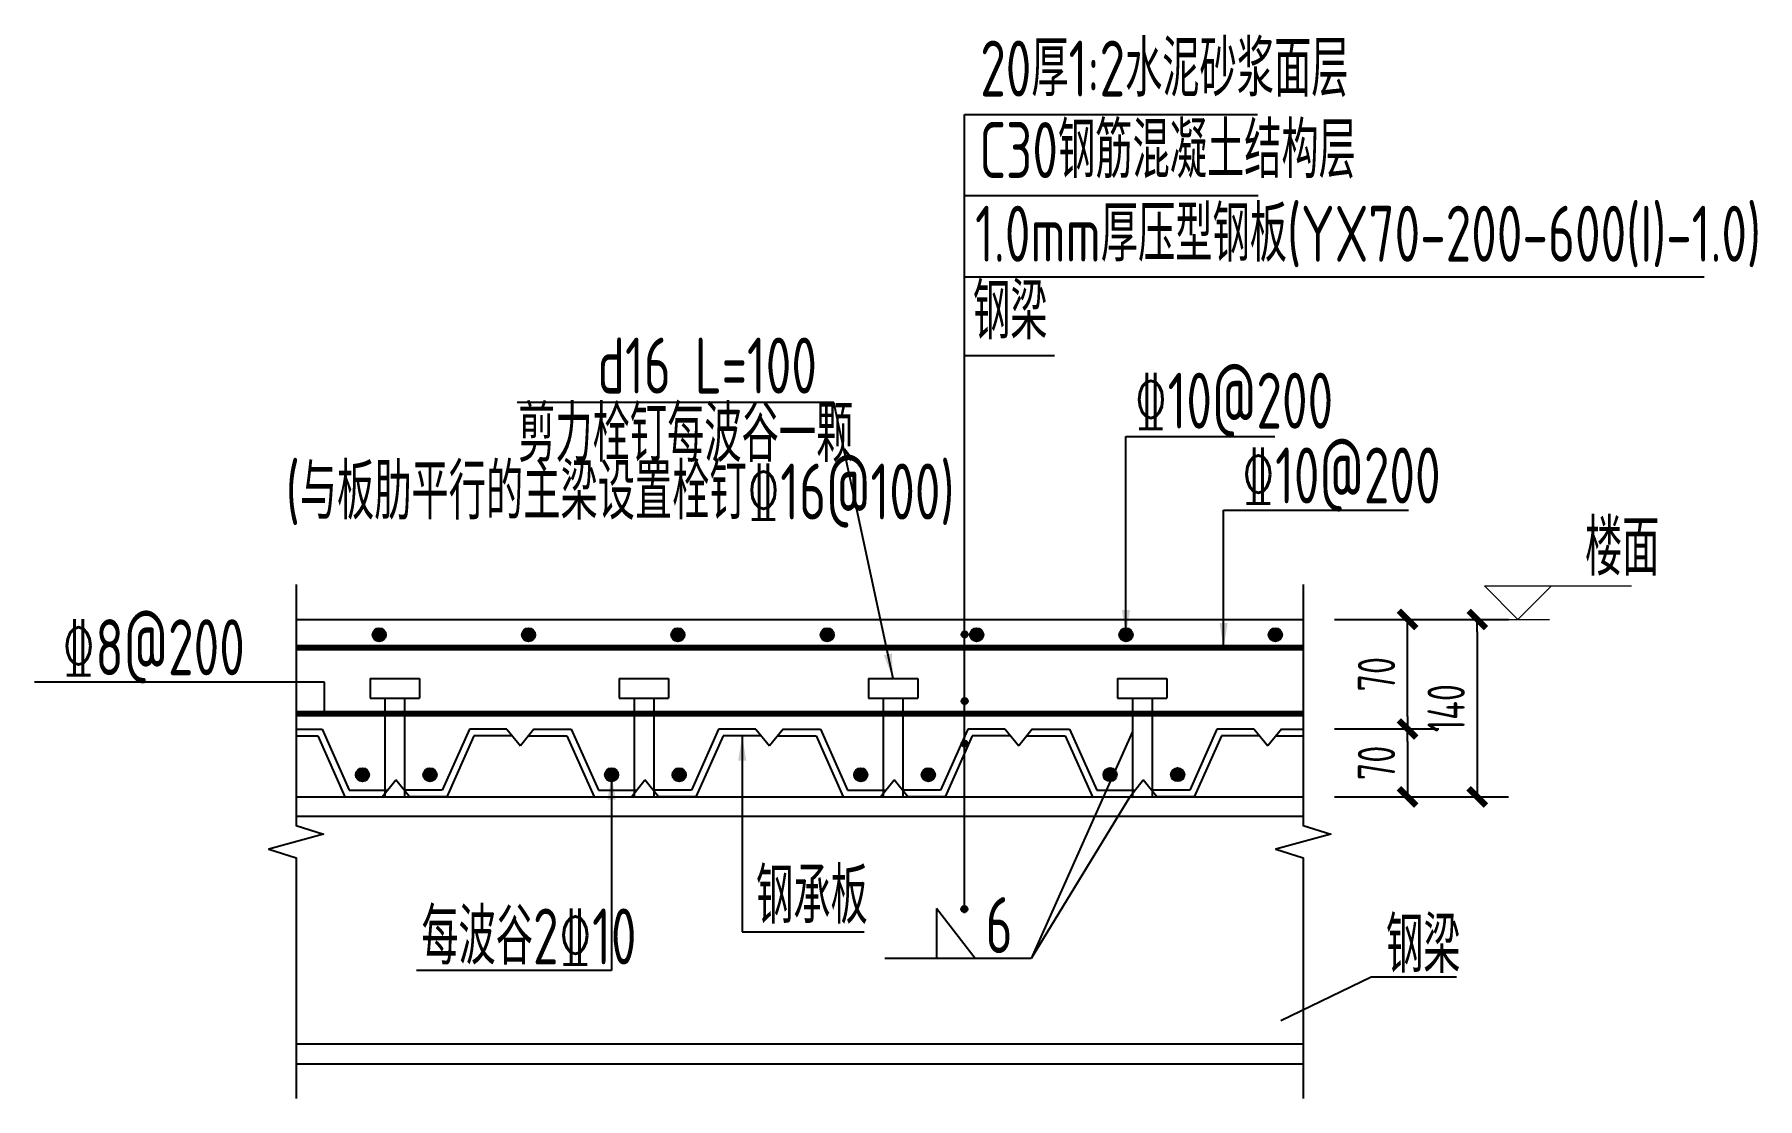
# Model space of a CAD drawing. Extents: x -138012 to 2129925, y -311560 to 0.
# Drawn here: x 995887 to 1009731, y -197801 to -189249 of the extents above; entities that cross this region are included whole.
import ezdxf

# ---------------------------------------------------------------- set-up
doc = ezdxf.new("R2010")
doc.units = 0
doc.header["$LTSCALE"] = 1000
doc.header["$MEASUREMENT"] = 0
doc.layers.get('0').update_dxf_attribs({"linetype": 'CONTINUOUS'})
doc.layers.get('Defpoints').update_dxf_attribs({"linetype": 'CONTINUOUS'})
for name, color, linetype in [('DIM', 3, 'CONTINUOUS'), ('S', 2, 'CONTINUOUS'), ('TEXT', 7, 'CONTINUOUS'), ('THIN', 7, 'CONTINUOUS'), ('钢筋', 1, 'CONTINUOUS')]:
    doc.layers.add(name, color=color, linetype=linetype)
doc.styles.add('TSSD_Dimension', font='tssdeng.shx', dxfattribs={"width": 0.7, "bigfont": 'hztxt.shx'})
doc.styles.add('TSSD_REIN', font='tssdeng.shx', dxfattribs={"width": 0.7, "bigfont": 'tssdchn.shx'})
doc.dimstyles.new('TSSD_100_1', dxfattribs={"dimscale": 100, "dimtxt": 3.5, "dimasz": 1, "dimexe": 1, "dimexo": 2.5, "dimgap": 1, "dimtad": 1, "dimdec": 0, "dimlfac": 100, "dimzin": 0, "dimdsep": 46, "dimtxsty": 'TSSD_Dimension', "dimblk": 'ARCHTICK', "dimcen": 0, "dimdle": 1, "dimclrt": 7, "dimadec": 0, "dimazin": 0, "dimtfac": 1, "dimtdec": 0, "dimtix": 1, "dimtmove": 2, "dimatfit": 3, "dimfxl": 0, "dimtolj": 1, "dimtzin": 0, "dimarcsym": 0})
doc.dimstyles.new('TSSD_100_100', dxfattribs={"dimtxt": 300, "dimasz": 100, "dimexe": 250, "dimexo": 250, "dimgap": 100, "dimtad": 1, "dimdec": 0, "dimzin": 0, "dimdsep": 46, "dimtxsty": 'TSSD_Dimension', "dimblk": '_TSDBK', "dimcen": 0, "dimclrt": 7, "dimadec": 0, "dimazin": 0, "dimtfac": 1, "dimtdec": 0, "dimtix": 1, "dimtmove": 2, "dimatfit": 3, "dimldrblk": '_TSDBK', "dimfxl": 0, "dimtolj": 1, "dimtzin": 0, "dimarcsym": 0})

# ---------------------------------------------------------------- blocks, each defined once
blk = doc.blocks.new('_TSDBK')
blk.add_line((-1, 0), (0, 0))
at = {"const_width": 0.5}
blk.add_lwpolyline([(-0.7, -0.7), (0.7, 0.7)], dxfattribs=at)
blk = doc.blocks.new('*D18')
at = {"layer": 'Defpoints', "color": 0}
for p in [(1006081, -193951), (1006919, -193951), (1006081, -194831)]:
    blk.add_point(p, dxfattribs=at)
at = {"layer": 'DIM', "color": 0, "lineweight": -2}
for p, q in [((1006331, -193951), (1007169, -193951)), ((1006919, -194731), (1006919, -194051)), ((1006331, -194831), (1007169, -194831))]:
    blk.add_line(p, q, dxfattribs=at)
at = {"layer": 'DIM', "color": 0, "lineweight": -2, "xscale": 100, "yscale": 100, "zscale": 100}
for p, rotation in [((1006919, -193951), 90), ((1006919, -194831), 270)]:
    blk.add_blockref('_TSDBK', p, dxfattribs=dict(at, rotation=rotation))
at = {"layer": 'DIM', "color": 7, "insert": (1006669, -194391), "char_height": 300, "attachment_point": 5, "rotation": 90, "style": 'TSSD_Dimension'}
blk.add_mtext('\\A1;70', dxfattribs=at)
blk = doc.blocks.new('*D19')
at = {"layer": 'Defpoints', "color": 0}
for p in [(1006081, -194831), (1006081, -195377), (1006919, -195377)]:
    blk.add_point(p, dxfattribs=at)
at = {"layer": 'DIM', "color": 0, "lineweight": -2}
for p, q in [((1006331, -194831), (1007169, -194831)), ((1006919, -194931), (1006919, -195277)), ((1006331, -195377), (1007169, -195377))]:
    blk.add_line(p, q, dxfattribs=at)
at = {"layer": 'DIM', "color": 0, "lineweight": -2, "xscale": 100, "yscale": 100, "zscale": 100}
for p, rotation in [((1006919, -194831), 90), ((1006919, -195377), 270)]:
    blk.add_blockref('_TSDBK', p, dxfattribs=dict(at, rotation=rotation))
at = {"layer": 'DIM', "color": 7, "insert": (1006669, -195104), "char_height": 300, "attachment_point": 5, "rotation": 90, "style": 'TSSD_Dimension'}
blk.add_mtext('\\A1;70', dxfattribs=at)
blk = doc.blocks.new('*D20')
at = {"layer": 'Defpoints', "color": 0}
for p in [(1006081, -193951), (1006081, -195377), (1007479, -195377)]:
    blk.add_point(p, dxfattribs=at)
at = {"layer": 'DIM', "color": 0, "lineweight": -2}
for p, q in [((1006331, -193951), (1007729, -193951)), ((1007479, -194051), (1007479, -195277)), ((1006331, -195377), (1007729, -195377))]:
    blk.add_line(p, q, dxfattribs=at)
at = {"layer": 'DIM', "color": 0, "lineweight": -2, "xscale": 100, "yscale": 100, "zscale": 100}
for p, rotation in [((1007479, -193951), 90), ((1007479, -195377), 270)]:
    blk.add_blockref('_TSDBK', p, dxfattribs=dict(at, rotation=rotation))
at = {"layer": 'DIM', "color": 7, "insert": (1007229, -194664), "char_height": 300, "attachment_point": 5, "rotation": 90, "style": 'TSSD_Dimension'}
blk.add_mtext('\\A1;140', dxfattribs=at)
blk = doc.blocks.new('*X17')
at = {"color": 0, "linetype": 'Continuous'}
for p, q in [((14349, 3740), (14376, 3740)), ((14350, 3698), (14350, 3741)), ((14355, 3695), (14355, 3743)), ((14360, 3694), (14360, 3744)), ((14365, 3694), (14365, 3744)), ((14370, 3695), (14370, 3743)), ((14375, 3697), (14375, 3741)), ((14338, 3725), (14387, 3725)), ((14338, 3720), (14388, 3720)), ((14338, 3715), (14387, 3715)), ((14339, 3710), (14386, 3710)), ((14340, 3730), (14385, 3730)), ((14340, 3709), (14340, 3730)), ((14342, 3705), (14383, 3705)), ((14343, 3735), (14382, 3735)), ((14345, 3701), (14345, 3737)), ((14347, 3700), (14379, 3700)), ((14356, 3695), (14369, 3695)), ((14380, 3701), (14380, 3737)), ((14385, 3708), (14385, 3730))]:
    blk.add_line(p, q, dxfattribs=at)
blk = doc.blocks.new('_ArchTick')
at = {"color": 0, "linetype": 'ByBlock', "const_width": 0.4}
blk.add_lwpolyline([(-0.5, -0.5), (0.5, 0.5)], dxfattribs=at)

msp = doc.modelspace()

# ---------------------------------------------------------------- hatches: boundary and pattern name
at = {"layer": '钢筋', "linetype": 'Continuous'}
h = msp.add_hatch(color=1, dxfattribs=at)
edge = h.paths.add_edge_path()
edge.add_arc((998656.527, -194074), 54, -180, 180, ccw=False)
h = msp.add_hatch(color=1, dxfattribs=at)
edge = h.paths.add_edge_path()
edge.add_arc((999856.527, -194074), 54, -180, 180, ccw=False)
h = msp.add_hatch(color=1, dxfattribs=at)
edge = h.paths.add_edge_path()
edge.add_arc((1001056.527, -194074), 54, 0, 360)
h = msp.add_hatch(color=1, dxfattribs=at)
edge = h.paths.add_edge_path()
edge.add_arc((1002256.527, -194074), 54, -180, 180, ccw=False)
h = msp.add_hatch(color=1, dxfattribs=at)
edge = h.paths.add_edge_path()
edge.add_arc((1003456.527, -194074), 54, -180, 180, ccw=False)
h = msp.add_hatch(color=1, dxfattribs=at)
edge = h.paths.add_edge_path()
edge.add_arc((1004656.527, -194074), 54, 0, 360)
h = msp.add_hatch(color=1, dxfattribs=at)
edge = h.paths.add_edge_path()
edge.add_arc((1005856.527, -194074), 54, 0, 360)
h = msp.add_hatch(color=1, dxfattribs=at)
edge = h.paths.add_edge_path()
edge.add_arc((998521.891, -195199.16), 54, 0, 360)
h = msp.add_hatch(color=1, dxfattribs=at)
edge = h.paths.add_edge_path()
edge.add_arc((999064.65, -195199.16), 54, 0, 360)
h = msp.add_hatch(color=1, dxfattribs=at)
edge = h.paths.add_edge_path()
edge.add_arc((1000523.72, -195199.16), 54, 0, 360)
h = msp.add_hatch(color=1, dxfattribs=at)
edge = h.paths.add_edge_path()
edge.add_arc((1001066.479, -195199.16), 54, 0, 360)
h = msp.add_hatch(color=1, dxfattribs=at)
edge = h.paths.add_edge_path()
edge.add_arc((1002525.55, -195199.16), 54, 0, 360)
h = msp.add_hatch(color=1, dxfattribs=at)
edge = h.paths.add_edge_path()
edge.add_arc((1003068.309, -195199.16), 54, 0, 360)
h = msp.add_hatch(color=1, dxfattribs=at)
edge = h.paths.add_edge_path()
edge.add_arc((1004528.714, -195197.491), 54, 0, 360)
h = msp.add_hatch(color=1, dxfattribs=at)
edge = h.paths.add_edge_path()
edge.add_arc((1005071.474, -195197.491), 54, 0, 360)

# ---------------------------------------------------------------- linework, layer by layer
at = {"color": 7}
for p, q in [((1004707.617, -194851.751), (1003894.711, -196676.409)), ((1004686.529, -195376.617), (1003894.711, -196676.409)), ((1003444.218, -196676.409), (1003134.016, -196273.203)), ((1003134.016, -196273.203), (1003134.016, -196676.409)), ((1003894.711, -196676.409), (1002718.088, -196676.409))]:
    msp.add_line(p, q, dxfattribs=at)
at = {"layer": 'DIM', "color": 2, "linetype": 'Continuous'}
for p, q in [((1003360.165, -196286.106), (1003360.165, -189891.43)), ((1003360.165, -189891.43), (1005712.472, -189891.43)), ((1003360.165, -190544.643), (1005719.804, -190544.643)), ((1003360.165, -191197.856), (1009300.586, -191197.856)), ((1003360.165, -191829.953), (1004081.458, -191829.953)), ((998583.328, -194426.217), (998583.328, -194584.617)), ((998583.328, -194426.217), (998979.328, -194426.217)), ((998979.328, -194426.217), (998979.328, -194584.617)), ((1000585.158, -194426.217), (1000981.158, -194426.217)), ((1000585.158, -194426.217), (1000585.158, -194584.617)), ((1000981.158, -194426.217), (1000981.158, -194584.617)), ((1002586.987, -194426.217), (1002982.987, -194426.217)), ((1002586.987, -194426.217), (1002586.987, -194584.617)), ((1002982.987, -194426.217), (1002982.987, -194584.617)), ((1004588.817, -194426.217), (1004984.817, -194426.217)), ((1004588.817, -194426.217), (1004588.817, -194584.617)), ((1004984.817, -194426.217), (1004984.817, -194584.617)), ((998583.328, -194584.617), (998979.328, -194584.617)), ((998702.128, -194584.617), (998702.128, -195376.617)), ((998860.528, -194584.617), (998860.528, -195376.617)), ((1000585.158, -194584.617), (1000981.158, -194584.617)), ((1000703.958, -194584.617), (1000703.958, -195376.617)), ((1000862.358, -194584.617), (1000862.358, -195376.617)), ((1002586.987, -194584.617), (1002982.987, -194584.617)), ((1002705.787, -194584.617), (1002705.787, -195376.617)), ((1002864.187, -194584.617), (1002864.187, -195376.617)), ((1004588.817, -194584.617), (1004984.817, -194584.617)), ((1004707.617, -194584.617), (1004707.617, -195376.617)), ((1004866.017, -194584.617), (1004866.017, -195376.617))]:
    msp.add_line(p, q, dxfattribs=at)
at = {"layer": 'DIM', "lineweight": 0}
for p, q in [((1007535.669, -193681.017), (1008717.121, -193681.017)), ((1007535.669, -193681.017), (1007805.669, -193951.017)), ((1008075.669, -193681.017), (1007805.669, -193951.017)), ((1007277.621, -193951.017), (1008060.1, -193951.017))]:
    msp.add_line(p, q, dxfattribs=at)
at = {"layer": 'DIM'}
for p, q in [((998381.04, -195376.617), (998681.04, -195376.617)), ((999199.219, -195376.617), (998899.218, -195376.617)), ((1000382.869, -195376.617), (1000682.87, -195376.617)), ((1001201.048, -195376.617), (1000901.048, -195376.617)), ((1002384.699, -195376.617), (1002684.699, -195376.617)), ((1003202.878, -195376.617), (1002902.877, -195376.617)), ((1004386.528, -195376.617), (1004686.529, -195376.617)), ((1005204.708, -195376.617), (1004904.707, -195376.617))]:
    msp.add_line(p, q, dxfattribs=at)
at = {"layer": 'DIM', "color": 2, "linetype": 'Continuous'}
for centre in [(1003359.663, -194071.145), (1003359.922, -194606.935), (1003361.238, -194948.21), (1003357.851, -196278.238)]:
    msp.add_circle(centre, 25, dxfattribs=at)
at = {"layer": 'S', "color": 7, "linetype": 'Continuous'}
for p, q in [((997988.896, -193951.017), (1006081.28, -193951.017)), ((997988.896, -194831.163), (998198.307, -194831.163)), ((997988.896, -194885.709), (998162.862, -194885.709)), ((998162.862, -194885.709), (998381.04, -195376.617)), ((998198.307, -194831.163), (998416.488, -195322.071)), ((999381.951, -194831.163), (999163.771, -195322.071)), ((999417.396, -194885.709), (999199.219, -195376.617)), ((999681.952, -194831.163), (999381.951, -194831.163)), ((999725.59, -194885.709), (999417.396, -194885.709)), ((999681.952, -194831.163), (999791.044, -194967.528)), ((999900.136, -194831.163), (999791.044, -194967.528)), ((999856.498, -194885.709), (1000164.692, -194885.709)), ((999900.136, -194831.163), (1000200.137, -194831.163)), ((1000164.692, -194885.709), (1000382.869, -195376.617)), ((1000200.137, -194831.163), (1000418.317, -195322.071)), ((1001383.781, -194831.163), (1001165.6, -195322.071)), ((1001419.226, -194885.709), (1001201.048, -195376.617)), ((1001683.782, -194831.163), (1001383.781, -194831.163)), ((1001727.419, -194885.709), (1001419.226, -194885.709)), ((1001683.782, -194831.163), (1001792.874, -194967.528)), ((1001901.965, -194831.163), (1001792.874, -194967.528)), ((1001858.328, -194885.709), (1002166.521, -194885.709)), ((1001901.965, -194831.163), (1002201.966, -194831.163)), ((1002166.521, -194885.709), (1002384.699, -195376.617)), ((1002201.966, -194831.163), (1002420.147, -195322.071)), ((1003385.61, -194831.163), (1003167.43, -195322.071)), ((1003421.055, -194885.709), (1003202.878, -195376.617)), ((1003685.611, -194831.163), (1003385.61, -194831.163)), ((1003729.249, -194885.709), (1003421.055, -194885.709)), ((1003685.611, -194831.163), (1003794.703, -194967.528)), ((1003903.795, -194831.163), (1003794.703, -194967.528)), ((1003860.158, -194885.709), (1004168.351, -194885.709)), ((1003903.795, -194831.163), (1004203.796, -194831.163)), ((1004168.351, -194885.709), (1004386.528, -195376.617)), ((1004203.796, -194831.163), (1004421.976, -195322.071)), ((1005387.44, -194831.163), (1005169.259, -195322.071)), ((1005422.885, -194885.709), (1005204.708, -195376.617)), ((1005687.441, -194831.163), (1005387.44, -194831.163)), ((1005731.078, -194885.709), (1005422.885, -194885.709)), ((1005687.441, -194831.163), (1005796.533, -194967.528)), ((1005905.624, -194831.163), (1005796.533, -194967.528)), ((1005861.987, -194885.709), (1006081.28, -194885.709)), ((1005905.624, -194831.163), (1006081.28, -194831.163)), ((998416.488, -195322.071), (998724.678, -195322.071)), ((998681.04, -195376.617), (998790.129, -195240.254)), ((998899.218, -195376.617), (998790.129, -195240.254)), ((999163.771, -195322.071), (998855.581, -195322.071)), ((1000418.317, -195322.071), (1000726.507, -195322.071)), ((1000682.87, -195376.617), (1000791.959, -195240.254)), ((1000901.048, -195376.617), (1000791.959, -195240.254)), ((1001165.6, -195322.071), (1000857.41, -195322.071)), ((1002420.147, -195322.071), (1002728.337, -195322.071)), ((1002684.699, -195376.617), (1002793.788, -195240.254)), ((1002902.877, -195376.617), (1002793.788, -195240.254)), ((1003167.43, -195322.071), (1002859.24, -195322.071)), ((1004421.976, -195322.071), (1004730.166, -195322.071)), ((1004686.529, -195376.617), (1004795.618, -195240.254)), ((1004904.707, -195376.617), (1004795.618, -195240.254)), ((1005169.259, -195322.071), (1004861.069, -195322.071))]:
    msp.add_line(p, q, dxfattribs=at)
at = {"layer": 'S', "color": 4, "linetype": 'Continuous'}
for p, q in [((997988.896, -195376.617), (1006081.28, -195376.617)), ((1006081.28, -195535.017), (997988.896, -195535.017)), ((997988.896, -197362.65), (1006081.28, -197362.65)), ((997988.896, -197521.05), (1006081.28, -197521.05))]:
    msp.add_line(p, q, dxfattribs=at)
at = {"layer": 'TEXT'}
for p, q in [((998217.473, -194453.896), (995886.824, -194453.896)), ((998217.473, -194707.243), (998217.473, -194453.896))]:
    msp.add_line(p, q, dxfattribs=at)
at = {"layer": 'THIN'}
for points in [[(997988.896, -193671.017), (997988.896, -195606.034), (998208.896, -195676.034), (997768.896, -195796.034), (997988.896, -195866.034), (997988.896, -197801.05)], [(1006081.28, -193671.017), (1006081.28, -195606.034), (1006301.28, -195676.034), (1005861.28, -195796.034), (1006081.28, -195866.034), (1006081.28, -197801.05)], [(1005899.986, -197174.804), (1006625.74, -196824.009), (1007312.847, -196824.009)]]:
    msp.add_lwpolyline(points, dxfattribs=at)
at = {"layer": '钢筋', "color": 1, "linetype": 'Continuous', "const_width": 48}
for points in [[(1006081.28, -194178.571), (997988.896, -194178.571)], [(1006081.28, -194707.243), (997988.896, -194707.243)]]:
    msp.add_lwpolyline(points, dxfattribs=at)
at = {"layer": '钢筋', "color": 1, "linetype": 'Continuous'}
for centre in [(998656.527, -194074), (999856.527, -194074), (1001056.527, -194074), (1002256.527, -194074), (1003456.527, -194074), (1004656.527, -194074), (1005856.527, -194074), (998521.891, -195199.16), (999064.65, -195199.16), (1000523.72, -195199.16), (1001066.479, -195199.16), (1002525.55, -195199.16), (1003068.309, -195199.16), (1004528.714, -195197.491), (1005071.474, -195197.491)]:
    msp.add_circle(centre, 54, dxfattribs=at)

# ---------------------------------------------------------------- block references
at = {"layer": 'DIM', "color": 2, "linetype": 'Continuous'}
for p in [(988996.976, -197790.273), (988997.235, -198326.063), (988998.552, -198667.339), (988995.165, -199998.238)]:
    msp.add_blockref('*X17', p, dxfattribs=at)

# ---------------------------------------------------------------- texts
at = {"layer": 'TEXT', "style": 'TSSD_REIN', "width": 0.7}
for s, p in [('20厚1:2水泥砂浆面层', (1003485.34, -189748.279)), ('C30钢筋混凝土结构层', (1003477.191, -190403.581)), ('1.0mm厚压型钢板(YX70-200-600(I)-1.0)', (1003444.367, -191075.9)), ('钢梁', (1003427.423, -191699.762)), ('d16 L=100', (1000410.363, -192135.375)), ('%%13210@200', (1004721.44, -192417.517)), ('剪力栓钉每波谷一颗', (999772.462, -192684.077)), ('%%13210@200', (1005584.907, -193018.607)), ('(与板肋平行的主梁设置栓钉%%13216@100)', (997906.071, -193147.644)), ('楼面', (1008344.536, -193598.217)), ('%%1328@200', (996106.544, -194399.272)), ('钢承板', (1001684.281, -196396.649)), ('每波谷2%%13210', (998994.448, -196723.326)), ('6', (1003528.273, -196632.039)), ('钢梁', (1006745.594, -196791.091))]:
    msp.add_text(s, height=450, dxfattribs=at).set_placement(p)

# ---------------------------------------------------------------- dimensions: what is measured, and where the dimension line sits
at = {"layer": 'DIM'}
for base, p1, p2, angle, text, picture, middle in [((1006918.537, -193951.017), (1006081.28, -194831.163), (1006081.28, -193951.017), 270, '70', '*D18', (1006668.537, -194391.09)), ((1007479.147, -195376.617), (1006081.28, -193951.017), (1006081.28, -195376.617), 90, '140', '*D20', (1007229.147, -194663.817)), ((1006918.537, -195376.617), (1006081.28, -194831.163), (1006081.28, -195376.617), 90, '70', '*D19', (1006668.537, -195103.89))]:
    dim = msp.add_linear_dim(base=base, p1=p1, p2=p2, angle=angle, text=text, dimstyle='TSSD_100_100', dxfattribs=at)
    dim.commit()
    dim.dimension.update_dxf_attribs({"geometry": picture, "text_midpoint": middle})

# ---------------------------------------------------------------- leaders
at = {"layer": 'THIN'}
for points in [[(1002784.987, -194426.217), (1002309.306, -192206.423), (999765.947, -192206.423)], [(1004656.527, -194074), (1004656.527, -192480.379), (1005852.023, -192480.379)], [(1005440.661, -194178.571), (1005440.661, -193073.232), (1006925.57, -193073.232)], [(1001573.323, -194885.709), (1001573.323, -196461.232), (1002553.522, -196461.232)], [(1000523.72, -195199.16), (1000523.72, -196771.109), (998955.417, -196771.109)]]:
    msp.add_leader(points, dimstyle='TSSD_100_1', override={"dimasz": 2}, dxfattribs=at)

doc.saveas('drawing.dxf')
